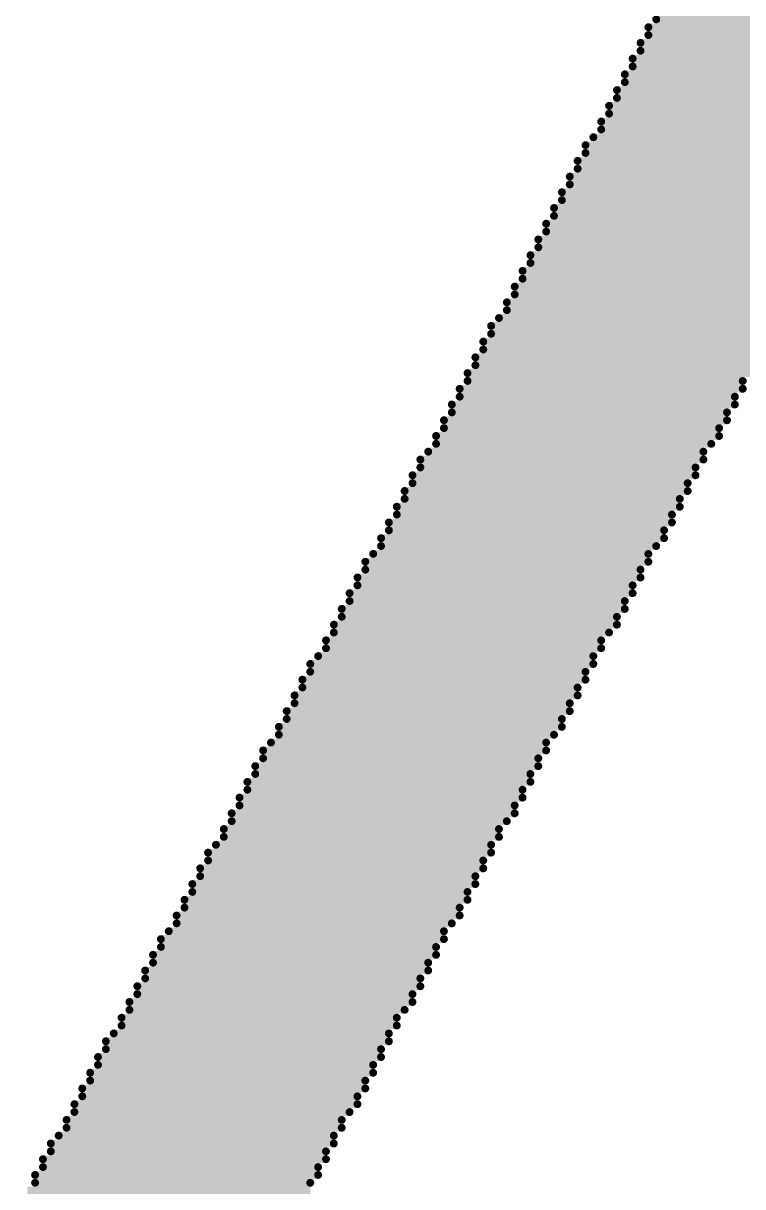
# Model space of a CAD drawing. Header units: inches. Extents: x 32166 to 66782, y 2386 to 7162.
# Drawn here: x 33092.52 to 33115.76, y 3663.25 to 3700.85 of the extents above; entities that cross this region are included whole.
import ezdxf

# ---------------------------------------------------------------- set-up
doc = ezdxf.new("R2010")
doc.units = ezdxf.units.IN
doc.header["$LTSCALE"] = 0.64311
doc.header["$MEASUREMENT"] = 0
doc.layers.get('0').update_dxf_attribs({"linetype": 'CONTINUOUS'})
doc.layers.add('TOPOVERLAY', color=2, linetype='CONTINUOUS')

# ---------------------------------------------------------------- blocks, each defined once
blk = doc.blocks.new('_________1')
at = {"layer": 'TOPOVERLAY', "const_width": 0.0254}
for points in [[(3.4036, 1.2954), (2.4892, 1.2954)], [(3.3782, 1.27), (2.4892, 1.27)], [(3.3782, 1.2446), (2.4638, 1.2446)], [(3.3528, 1.1938), (2.4384, 1.1938)], [(3.3528, 1.2192), (2.4638, 1.2192)], [(3.3274, 1.1684), (2.4384, 1.1684)], [(3.3274, 1.143), (2.413, 1.143)], [(3.302, 1.1176), (2.413, 1.1176)], [(3.2766, 1.0922), (2.3876, 1.0922)], [(3.2512, 1.0414), (2.3622, 1.0414)], [(3.2766, 1.0668), (2.3876, 1.0668)], [(3.2512, 1.016), (2.3368, 1.016)], [(3.2258, 0.9652), (2.3114, 0.9652)], [(3.2258, 0.9906), (2.3368, 0.9906)], [(3.2004, 0.9398), (2.3114, 0.9398)], [(3.2004, 0.9144), (2.286, 0.9144)], [(3.175, 0.8636), (2.2606, 0.8636)], [(3.175, 0.889), (2.286, 0.889)], [(3.1496, 0.8382), (2.2606, 0.8382)], [(3.1496, 0.8128), (2.2352, 0.8128)], [(3.1242, 0.7874), (2.2352, 0.7874)], [(3.0988, 0.762), (2.2098, 0.762)], [(3.0734, 0.7112), (2.1844, 0.7112)], [(3.0988, 0.7366), (2.2098, 0.7366)], [(3.0734, 0.6858), (2.159, 0.6858)], [(3.048, 0.635), (2.1336, 0.635)], [(3.048, 0.6604), (2.159, 0.6604)], [(3.0226, 0.6096), (2.1336, 0.6096)], [(3.0226, 0.5842), (2.1082, 0.5842)], [(2.9972, 0.5588), (2.1082, 0.5588)], [(2.9972, 0.5334), (2.0828, 0.5334)], [(2.9718, 0.4826), (2.0574, 0.4826)], [(2.9718, 0.508), (2.0828, 0.508)], [(2.9464, 0.4572), (2.0574, 0.4572)], [(2.921, 0.4064), (2.0066, 0.4064)], [(2.921, 0.4318), (2.032, 0.4318)], [(2.8956, 0.381), (2.0066, 0.381)], [(2.8956, 0.3556), (1.9812, 0.3556)], [(2.8702, 0.3302), (1.9812, 0.3302)], [(2.8702, 0.3048), (1.9558, 0.3048)], [(2.8448, 0.254), (1.9304, 0.254)], [(2.8448, 0.2794), (1.9558, 0.2794)], [(2.8194, 0.2286), (1.9304, 0.2286)], [(2.8194, 0.2032), (1.905, 0.2032)], [(2.794, 0.1778), (1.905, 0.1778)], [(2.7686, 0.1524), (1.8796, 0.1524)], [(2.7432, 0.1016), (1.8542, 0.1016)], [(2.7686, 0.127), (1.8796, 0.127)], [(2.7432, 0.0762), (1.8288, 0.0762)], [(2.7178, 0.0254), (1.8034, 0.0254)], [(2.7178, 0.0508), (1.8288, 0.0508)], [(2.6924, 0), (1.8034, 0)], [(2.6924, -0.0254), (1.778, -0.0254)], [(2.667, -0.0762), (1.7526, -0.0762)], [(2.667, -0.0508), (1.778, -0.0508)], [(2.6416, -0.1016), (1.7526, -0.1016)], [(2.6416, -0.127), (1.7272, -0.127)], [(2.6162, -0.1524), (1.7272, -0.1524)], [(2.5908, -0.1778), (1.7018, -0.1778)], [(2.5908, -0.2032), (1.6764, -0.2032)], [(2.5654, -0.2286), (1.6764, -0.2286)], [(2.5654, -0.254), (1.651, -0.254)], [(2.54, -0.3048), (1.6256, -0.3048)], [(2.54, -0.2794), (1.651, -0.2794)], [(2.5146, -0.3302), (1.6256, -0.3302)], [(2.5146, -0.3556), (1.6002, -0.3556)], [(2.4892, -0.381), (1.6002, -0.381)], [(2.4892, -0.4064), (1.5748, -0.4064)], [(2.4384, -0.4572), (1.5494, -0.4572)], [(2.4638, -0.4318), (1.5748, -0.4318)], [(2.4384, -0.4826), (1.5494, -0.4826)], [(2.413, -0.5334), (1.4986, -0.5334)], [(2.413, -0.508), (1.524, -0.508)], [(2.3876, -0.5588), (1.4986, -0.5588)], [(2.3876, -0.5842), (1.4732, -0.5842)], [(2.3622, -0.6096), (1.4732, -0.6096)], [(2.3622, -0.635), (1.4478, -0.635)], [(2.3368, -0.6858), (1.4224, -0.6858)], [(2.3368, -0.6604), (1.4478, -0.6604)], [(2.3114, -0.7112), (1.4224, -0.7112)], [(2.3114, -0.7366), (1.397, -0.7366)], [(2.286, -0.762), (1.397, -0.762)], [(2.2606, -0.7874), (1.3716, -0.7874)], [(2.2606, -0.8128), (1.3462, -0.8128)], [(2.2352, -0.8382), (1.3462, -0.8382)], [(2.2352, -0.8636), (1.3208, -0.8636)], [(2.2098, -0.9144), (1.2954, -0.9144)], [(2.2098, -0.889), (1.3208, -0.889)], [(2.1844, -0.9398), (1.2954, -0.9398)], [(2.1844, -0.9652), (1.27, -0.9652)], [(2.159, -1.016), (1.2446, -1.016)], [(2.159, -0.9906), (1.27, -0.9906)], [(2.1336, -1.0414), (1.2446, -1.0414)], [(2.1336, -1.0668), (1.2192, -1.0668)], [(2.1082, -1.0922), (1.2192, -1.0922)], [(2.0828, -1.1176), (1.1938, -1.1176)], [(2.0828, -1.143), (1.1684, -1.143)], [(2.0574, -1.1684), (1.1684, -1.1684)], [(2.0574, -1.1938), (1.143, -1.1938)], [(2.032, -1.2446), (1.1176, -1.2446)], [(2.032, -1.2192), (1.143, -1.2192)], [(2.0066, -1.27), (1.1176, -1.27)], [(2.0066, -1.2954), (1.0922, -1.2954)], [(1.9812, -1.3208), (1.0922, -1.3208)], [(1.9812, -1.3462), (1.0668, -1.3462)], [(1.9558, -1.397), (1.0414, -1.397)], [(1.9558, -1.3716), (1.0668, -1.3716)], [(1.9304, -1.4224), (1.016, -1.4224)], [(1.905, -1.4732), (0.9906, -1.4732)], [(1.9304, -1.4478), (1.016, -1.4478)], [(1.905, -1.4986), (0.9906, -1.4986)], [(1.8796, -1.524), (0.9652, -1.524)], [(1.8542, -1.5494), (0.9652, -1.5494)], [(1.8542, -1.5748), (0.9398, -1.5748)], [(1.8288, -1.6256), (0.9144, -1.6256)], [(1.8288, -1.6002), (0.9398, -1.6002)], [(1.8034, -1.651), (0.9144, -1.651)], [(1.778, -1.7018), (0.8636, -1.7018)], [(1.8034, -1.6764), (0.889, -1.6764)], [(1.778, -1.7272), (0.8636, -1.7272)], [(1.7526, -1.7526), (0.8382, -1.7526)], [(1.7526, -1.778), (0.8382, -1.778)], [(1.7272, -1.8034), (0.8128, -1.8034)], [(1.7018, -1.8542), (0.7874, -1.8542)], [(1.7272, -1.8288), (0.8128, -1.8288)], [(1.7018, -1.8796), (0.7874, -1.8796)], [(1.6764, -1.905), (0.762, -1.905)], [(1.651, -1.9558), (0.7366, -1.9558)], [(1.6764, -1.9304), (0.762, -1.9304)], [(1.651, -1.9812), (0.7366, -1.9812)], [(1.6256, -2.032), (0.6858, -2.032)], [(1.6256, -2.0066), (0.7112, -2.0066)], [(1.6002, -2.0574), (0.6858, -2.0574)], [(1.6002, -2.0828), (0.6604, -2.0828)], [(1.5748, -2.1082), (0.6604, -2.1082)], [(1.5494, -2.1336), (0.635, -2.1336)], [(1.524, -2.1844), (0.6096, -2.1844)], [(1.5494, -2.159), (0.635, -2.159)], [(1.524, -2.2098), (0.6096, -2.2098)], [(1.4986, -2.2352), (0.5842, -2.2352)], [(1.4986, -2.2606), (0.5842, -2.2606)], [(1.4732, -2.286), (0.5588, -2.286)], [(1.4732, -2.3114), (0.5334, -2.3114)], [(1.4478, -2.3368), (0.5334, -2.3368)], [(1.4478, -2.3622), (0.508, -2.3622)], [(1.4224, -2.413), (0.4826, -2.413)], [(1.4224, -2.3876), (0.508, -2.3876)], [(1.397, -2.4384), (0.4826, -2.4384)], [(1.397, -2.4638), (0.4572, -2.4638)], [(1.3716, -2.4892), (0.4572, -2.4892)]]:
    blk.add_lwpolyline(points, dxfattribs=at)
at = {"layer": 'TOPOVERLAY', "const_width": 0.0127}
for points in [[(2.48285, 1.27, 1), (2.49555, 1.27, 1)], [(3.37185, 1.27, 1), (3.38455, 1.27, 1)], [(2.45745, 1.2446, 1), (2.47015, 1.2446, 1)], [(3.37185, 1.2446, 1), (3.38455, 1.2446, 1)], [(2.43205, 1.1938, 1), (2.44475, 1.1938, 1)], [(2.45745, 1.2192, 1), (2.47015, 1.2192, 1)], [(3.34645, 1.2192, 1), (3.35915, 1.2192, 1)], [(3.34645, 1.1938, 1), (3.35915, 1.1938, 1)], [(2.43205, 1.1684, 1), (2.44475, 1.1684, 1)], [(3.32105, 1.1684, 1), (3.33375, 1.1684, 1)], [(2.40665, 1.143, 1), (2.41935, 1.143, 1)], [(2.40665, 1.1176, 1), (2.41935, 1.1176, 1)], [(3.29565, 1.1176, 1), (3.30835, 1.1176, 1)], [(3.32105, 1.143, 1), (3.33375, 1.143, 1)], [(2.38125, 1.0922, 1), (2.39395, 1.0922, 1)], [(3.27025, 1.0922, 1), (3.28295, 1.0922, 1)], [(2.35585, 1.0414, 1), (2.36855, 1.0414, 1)], [(2.38125, 1.0668, 1), (2.39395, 1.0668, 1)], [(3.24485, 1.0414, 1), (3.25755, 1.0414, 1)], [(3.27025, 1.0668, 1), (3.28295, 1.0668, 1)], [(2.33045, 1.016, 1), (2.34315, 1.016, 1)], [(3.24485, 1.016, 1), (3.25755, 1.016, 1)], [(2.30505, 0.9652, 1), (2.31775, 0.9652, 1)], [(2.33045, 0.9906, 1), (2.34315, 0.9906, 1)], [(3.21945, 0.9906, 1), (3.23215, 0.9906, 1)], [(3.21945, 0.9652, 1), (3.23215, 0.9652, 1)], [(2.30505, 0.9398, 1), (2.31775, 0.9398, 1)], [(3.19405, 0.9398, 1), (3.20675, 0.9398, 1)], [(2.27965, 0.9144, 1), (2.29235, 0.9144, 1)], [(3.19405, 0.9144, 1), (3.20675, 0.9144, 1)], [(2.25425, 0.8636, 1), (2.26695, 0.8636, 1)], [(2.27965, 0.889, 1), (2.29235, 0.889, 1)], [(3.16865, 0.889, 1), (3.18135, 0.889, 1)], [(3.16865, 0.8636, 1), (3.18135, 0.8636, 1)], [(2.25425, 0.8382, 1), (2.26695, 0.8382, 1)], [(3.14325, 0.8382, 1), (3.15595, 0.8382, 1)], [(2.22885, 0.8128, 1), (2.24155, 0.8128, 1)], [(2.22885, 0.7874, 1), (2.24155, 0.7874, 1)], [(3.11785, 0.7874, 1), (3.13055, 0.7874, 1)], [(3.14325, 0.8128, 1), (3.15595, 0.8128, 1)], [(2.20345, 0.762, 1), (2.21615, 0.762, 1)], [(3.09245, 0.762, 1), (3.10515, 0.762, 1)], [(2.17805, 0.7112, 1), (2.19075, 0.7112, 1)], [(2.20345, 0.7366, 1), (2.21615, 0.7366, 1)], [(3.06705, 0.7112, 1), (3.07975, 0.7112, 1)], [(3.09245, 0.7366, 1), (3.10515, 0.7366, 1)], [(2.15265, 0.6858, 1), (2.16535, 0.6858, 1)], [(3.06705, 0.6858, 1), (3.07975, 0.6858, 1)], [(2.12725, 0.635, 1), (2.13995, 0.635, 1)], [(2.15265, 0.6604, 1), (2.16535, 0.6604, 1)], [(3.04165, 0.6604, 1), (3.05435, 0.6604, 1)], [(3.04165, 0.635, 1), (3.05435, 0.635, 1)], [(2.12725, 0.6096, 1), (2.13995, 0.6096, 1)], [(3.01625, 0.6096, 1), (3.02895, 0.6096, 1)], [(2.10185, 0.5842, 1), (2.11455, 0.5842, 1)], [(2.10185, 0.5588, 1), (2.11455, 0.5588, 1)], [(2.99085, 0.5588, 1), (3.00355, 0.5588, 1)], [(3.01625, 0.5842, 1), (3.02895, 0.5842, 1)], [(2.07645, 0.5334, 1), (2.08915, 0.5334, 1)], [(2.99085, 0.5334, 1), (3.00355, 0.5334, 1)], [(2.05105, 0.4826, 1), (2.06375, 0.4826, 1)], [(2.07645, 0.508, 1), (2.08915, 0.508, 1)], [(2.96545, 0.508, 1), (2.97815, 0.508, 1)], [(2.96545, 0.4826, 1), (2.97815, 0.4826, 1)], [(2.05105, 0.4572, 1), (2.06375, 0.4572, 1)], [(2.94005, 0.4572, 1), (2.95275, 0.4572, 1)], [(2.00025, 0.4064, 1), (2.01295, 0.4064, 1)], [(2.02565, 0.4318, 1), (2.03835, 0.4318, 1)], [(2.91465, 0.4318, 1), (2.92735, 0.4318, 1)], [(2.91465, 0.4064, 1), (2.92735, 0.4064, 1)], [(2.00025, 0.381, 1), (2.01295, 0.381, 1)], [(2.88925, 0.381, 1), (2.90195, 0.381, 1)], [(1.97485, 0.3556, 1), (1.98755, 0.3556, 1)], [(1.97485, 0.3302, 1), (1.98755, 0.3302, 1)], [(2.86385, 0.3302, 1), (2.87655, 0.3302, 1)], [(2.88925, 0.3556, 1), (2.90195, 0.3556, 1)], [(1.94945, 0.3048, 1), (1.96215, 0.3048, 1)], [(2.86385, 0.3048, 1), (2.87655, 0.3048, 1)], [(1.92405, 0.254, 1), (1.93675, 0.254, 1)], [(1.94945, 0.2794, 1), (1.96215, 0.2794, 1)], [(2.83845, 0.2794, 1), (2.85115, 0.2794, 1)], [(2.83845, 0.254, 1), (2.85115, 0.254, 1)], [(1.92405, 0.2286, 1), (1.93675, 0.2286, 1)], [(2.81305, 0.2286, 1), (2.82575, 0.2286, 1)], [(1.89865, 0.2032, 1), (1.91135, 0.2032, 1)], [(1.89865, 0.1778, 1), (1.91135, 0.1778, 1)], [(2.78765, 0.1778, 1), (2.80035, 0.1778, 1)], [(2.81305, 0.2032, 1), (2.82575, 0.2032, 1)], [(1.87325, 0.1524, 1), (1.88595, 0.1524, 1)], [(2.76225, 0.1524, 1), (2.77495, 0.1524, 1)], [(1.84785, 0.1016, 1), (1.86055, 0.1016, 1)], [(1.87325, 0.127, 1), (1.88595, 0.127, 1)], [(2.73685, 0.1016, 1), (2.74955, 0.1016, 1)], [(2.76225, 0.127, 1), (2.77495, 0.127, 1)], [(1.82245, 0.0762, 1), (1.83515, 0.0762, 1)], [(2.73685, 0.0762, 1), (2.74955, 0.0762, 1)], [(1.79705, 0.0254, 1), (1.80975, 0.0254, 1)], [(1.82245, 0.0508, 1), (1.83515, 0.0508, 1)], [(2.71145, 0.0508, 1), (2.72415, 0.0508, 1)], [(2.71145, 0.0254, 1), (2.72415, 0.0254, 1)], [(1.79705, 0, 1), (1.80975, 0, 1)], [(2.68605, 0, 1), (2.69875, 0, 1)], [(1.77165, -0.0254, 1), (1.78435, -0.0254, 1)], [(2.68605, -0.0254, 1), (2.69875, -0.0254, 1)], [(1.74625, -0.0762, 1), (1.75895, -0.0762, 1)], [(1.77165, -0.0508, 1), (1.78435, -0.0508, 1)], [(2.66065, -0.0508, 1), (2.67335, -0.0508, 1)], [(2.66065, -0.0762, 1), (2.67335, -0.0762, 1)], [(1.74625, -0.1016, 1), (1.75895, -0.1016, 1)], [(2.63525, -0.1016, 1), (2.64795, -0.1016, 1)], [(1.72085, -0.127, 1), (1.73355, -0.127, 1)], [(1.72085, -0.1524, 1), (1.73355, -0.1524, 1)], [(2.60985, -0.1524, 1), (2.62255, -0.1524, 1)], [(2.63525, -0.127, 1), (2.64795, -0.127, 1)], [(1.69545, -0.1778, 1), (1.70815, -0.1778, 1)], [(2.58445, -0.1778, 1), (2.59715, -0.1778, 1)], [(1.67005, -0.2032, 1), (1.68275, -0.2032, 1)], [(1.67005, -0.2286, 1), (1.68275, -0.2286, 1)], [(2.55905, -0.2286, 1), (2.57175, -0.2286, 1)], [(2.58445, -0.2032, 1), (2.59715, -0.2032, 1)], [(1.64465, -0.254, 1), (1.65735, -0.254, 1)], [(2.55905, -0.254, 1), (2.57175, -0.254, 1)], [(1.61925, -0.3048, 1), (1.63195, -0.3048, 1)], [(1.64465, -0.2794, 1), (1.65735, -0.2794, 1)], [(2.53365, -0.2794, 1), (2.54635, -0.2794, 1)], [(2.53365, -0.3048, 1), (2.54635, -0.3048, 1)], [(1.61925, -0.3302, 1), (1.63195, -0.3302, 1)], [(2.50825, -0.3302, 1), (2.52095, -0.3302, 1)], [(1.59385, -0.3556, 1), (1.60655, -0.3556, 1)], [(1.59385, -0.381, 1), (1.60655, -0.381, 1)], [(2.48285, -0.381, 1), (2.49555, -0.381, 1)], [(2.50825, -0.3556, 1), (2.52095, -0.3556, 1)], [(1.56845, -0.4064, 1), (1.58115, -0.4064, 1)], [(2.48285, -0.4064, 1), (2.49555, -0.4064, 1)], [(1.54305, -0.4572, 1), (1.55575, -0.4572, 1)], [(1.56845, -0.4318, 1), (1.58115, -0.4318, 1)], [(2.43205, -0.4572, 1), (2.44475, -0.4572, 1)], [(2.45745, -0.4318, 1), (2.47015, -0.4318, 1)], [(1.54305, -0.4826, 1), (1.55575, -0.4826, 1)], [(2.43205, -0.4826, 1), (2.44475, -0.4826, 1)], [(1.49225, -0.5334, 1), (1.50495, -0.5334, 1)], [(1.51765, -0.508, 1), (1.53035, -0.508, 1)], [(2.40665, -0.508, 1), (2.41935, -0.508, 1)], [(2.40665, -0.5334, 1), (2.41935, -0.5334, 1)], [(1.49225, -0.5588, 1), (1.50495, -0.5588, 1)], [(2.38125, -0.5588, 1), (2.39395, -0.5588, 1)], [(1.46685, -0.5842, 1), (1.47955, -0.5842, 1)], [(1.46685, -0.6096, 1), (1.47955, -0.6096, 1)], [(2.35585, -0.6096, 1), (2.36855, -0.6096, 1)], [(2.38125, -0.5842, 1), (2.39395, -0.5842, 1)], [(1.44145, -0.635, 1), (1.45415, -0.635, 1)], [(2.35585, -0.635, 1), (2.36855, -0.635, 1)], [(1.41605, -0.6858, 1), (1.42875, -0.6858, 1)], [(1.44145, -0.6604, 1), (1.45415, -0.6604, 1)], [(2.33045, -0.6604, 1), (2.34315, -0.6604, 1)], [(2.33045, -0.6858, 1), (2.34315, -0.6858, 1)], [(1.41605, -0.7112, 1), (1.42875, -0.7112, 1)], [(2.30505, -0.7112, 1), (2.31775, -0.7112, 1)], [(1.39065, -0.7366, 1), (1.40335, -0.7366, 1)], [(1.39065, -0.762, 1), (1.40335, -0.762, 1)], [(2.27965, -0.762, 1), (2.29235, -0.762, 1)], [(2.30505, -0.7366, 1), (2.31775, -0.7366, 1)], [(1.36525, -0.7874, 1), (1.37795, -0.7874, 1)], [(2.25425, -0.7874, 1), (2.26695, -0.7874, 1)], [(1.33985, -0.8128, 1), (1.35255, -0.8128, 1)], [(1.33985, -0.8382, 1), (1.35255, -0.8382, 1)], [(2.22885, -0.8382, 1), (2.24155, -0.8382, 1)], [(2.25425, -0.8128, 1), (2.26695, -0.8128, 1)], [(1.31445, -0.8636, 1), (1.32715, -0.8636, 1)], [(2.22885, -0.8636, 1), (2.24155, -0.8636, 1)], [(1.28905, -0.9144, 1), (1.30175, -0.9144, 1)], [(1.31445, -0.889, 1), (1.32715, -0.889, 1)], [(2.20345, -0.889, 1), (2.21615, -0.889, 1)], [(2.20345, -0.9144, 1), (2.21615, -0.9144, 1)], [(1.28905, -0.9398, 1), (1.30175, -0.9398, 1)], [(2.17805, -0.9398, 1), (2.19075, -0.9398, 1)], [(1.26365, -0.9652, 1), (1.27635, -0.9652, 1)], [(2.17805, -0.9652, 1), (2.19075, -0.9652, 1)], [(1.23825, -1.016, 1), (1.25095, -1.016, 1)], [(1.26365, -0.9906, 1), (1.27635, -0.9906, 1)], [(2.15265, -0.9906, 1), (2.16535, -0.9906, 1)], [(2.15265, -1.016, 1), (2.16535, -1.016, 1)], [(1.23825, -1.0414, 1), (1.25095, -1.0414, 1)], [(2.12725, -1.0414, 1), (2.13995, -1.0414, 1)], [(1.21285, -1.0668, 1), (1.22555, -1.0668, 1)], [(1.21285, -1.0922, 1), (1.22555, -1.0922, 1)], [(2.10185, -1.0922, 1), (2.11455, -1.0922, 1)], [(2.12725, -1.0668, 1), (2.13995, -1.0668, 1)], [(1.18745, -1.1176, 1), (1.20015, -1.1176, 1)], [(2.07645, -1.1176, 1), (2.08915, -1.1176, 1)], [(1.16205, -1.143, 1), (1.17475, -1.143, 1)], [(1.16205, -1.1684, 1), (1.17475, -1.1684, 1)], [(2.05105, -1.1684, 1), (2.06375, -1.1684, 1)], [(2.07645, -1.143, 1), (2.08915, -1.143, 1)], [(1.13665, -1.1938, 1), (1.14935, -1.1938, 1)], [(2.05105, -1.1938, 1), (2.06375, -1.1938, 1)], [(1.11125, -1.2446, 1), (1.12395, -1.2446, 1)], [(1.13665, -1.2192, 1), (1.14935, -1.2192, 1)], [(2.02565, -1.2192, 1), (2.03835, -1.2192, 1)], [(2.02565, -1.2446, 1), (2.03835, -1.2446, 1)], [(1.11125, -1.27, 1), (1.12395, -1.27, 1)], [(2.00025, -1.27, 1), (2.01295, -1.27, 1)], [(1.08585, -1.2954, 1), (1.09855, -1.2954, 1)], [(1.08585, -1.3208, 1), (1.09855, -1.3208, 1)], [(1.97485, -1.3208, 1), (1.98755, -1.3208, 1)], [(2.00025, -1.2954, 1), (2.01295, -1.2954, 1)], [(1.97485, -1.3462, 1), (1.98755, -1.3462, 1)], [(1.94945, -1.3716, 1), (1.96215, -1.3716, 1)], [(1.94945, -1.397, 1), (1.96215, -1.397, 1)], [(1.92405, -1.4224, 1), (1.93675, -1.4224, 1)], [(1.89865, -1.4732, 1), (1.91135, -1.4732, 1)], [(1.92405, -1.4478, 1), (1.93675, -1.4478, 1)], [(1.89865, -1.4986, 1), (1.91135, -1.4986, 1)], [(1.84785, -1.5494, 1), (1.86055, -1.5494, 1)], [(1.87325, -1.524, 1), (1.88595, -1.524, 1)], [(1.84785, -1.5748, 1), (1.86055, -1.5748, 1)], [(1.82245, -1.6002, 1), (1.83515, -1.6002, 1)], [(1.82245, -1.6256, 1), (1.83515, -1.6256, 1)], [(1.79705, -1.651, 1), (1.80975, -1.651, 1)], [(1.77165, -1.7018, 1), (1.78435, -1.7018, 1)], [(1.79705, -1.6764, 1), (1.80975, -1.6764, 1)], [(1.77165, -1.7272, 1), (1.78435, -1.7272, 1)], [(1.74625, -1.7526, 1), (1.75895, -1.7526, 1)], [(1.74625, -1.778, 1), (1.75895, -1.778, 1)], [(1.72085, -1.8034, 1), (1.73355, -1.8034, 1)], [(1.69545, -1.8542, 1), (1.70815, -1.8542, 1)], [(1.72085, -1.8288, 1), (1.73355, -1.8288, 1)], [(1.69545, -1.8796, 1), (1.70815, -1.8796, 1)], [(1.67005, -1.905, 1), (1.68275, -1.905, 1)], [(1.64465, -1.9558, 1), (1.65735, -1.9558, 1)], [(1.67005, -1.9304, 1), (1.68275, -1.9304, 1)], [(1.64465, -1.9812, 1), (1.65735, -1.9812, 1)], [(1.61925, -2.0066, 1), (1.63195, -2.0066, 1)], [(1.61925, -2.032, 1), (1.63195, -2.032, 1)], [(1.59385, -2.0574, 1), (1.60655, -2.0574, 1)], [(1.56845, -2.1082, 1), (1.58115, -2.1082, 1)], [(1.59385, -2.0828, 1), (1.60655, -2.0828, 1)], [(1.54305, -2.1336, 1), (1.55575, -2.1336, 1)], [(1.51765, -2.1844, 1), (1.53035, -2.1844, 1)], [(1.54305, -2.159, 1), (1.55575, -2.159, 1)], [(1.51765, -2.2098, 1), (1.53035, -2.2098, 1)], [(1.49225, -2.2352, 1), (1.50495, -2.2352, 1)], [(1.49225, -2.2606, 1), (1.50495, -2.2606, 1)], [(1.46685, -2.286, 1), (1.47955, -2.286, 1)], [(1.44145, -2.3368, 1), (1.45415, -2.3368, 1)], [(1.46685, -2.3114, 1), (1.47955, -2.3114, 1)], [(1.44145, -2.3622, 1), (1.45415, -2.3622, 1)], [(1.41605, -2.3876, 1), (1.42875, -2.3876, 1)], [(1.41605, -2.413, 1), (1.42875, -2.413, 1)], [(1.39065, -2.4384, 1), (1.40335, -2.4384, 1)], [(1.36525, -2.4892, 1), (1.37795, -2.4892, 1)], [(1.39065, -2.4638, 1), (1.40335, -2.4638, 1)]]:
    blk.add_lwpolyline(points, format="xyb", close=True, dxfattribs=at)

msp = doc.modelspace()

# ---------------------------------------------------------------- block references
at = {"xscale": 10, "yscale": 10, "zscale": 10, "rotation": 180}
msp.add_blockref('_________1', (33126.68, 3676.081), dxfattribs=at)

doc.saveas('drawing.dxf')
